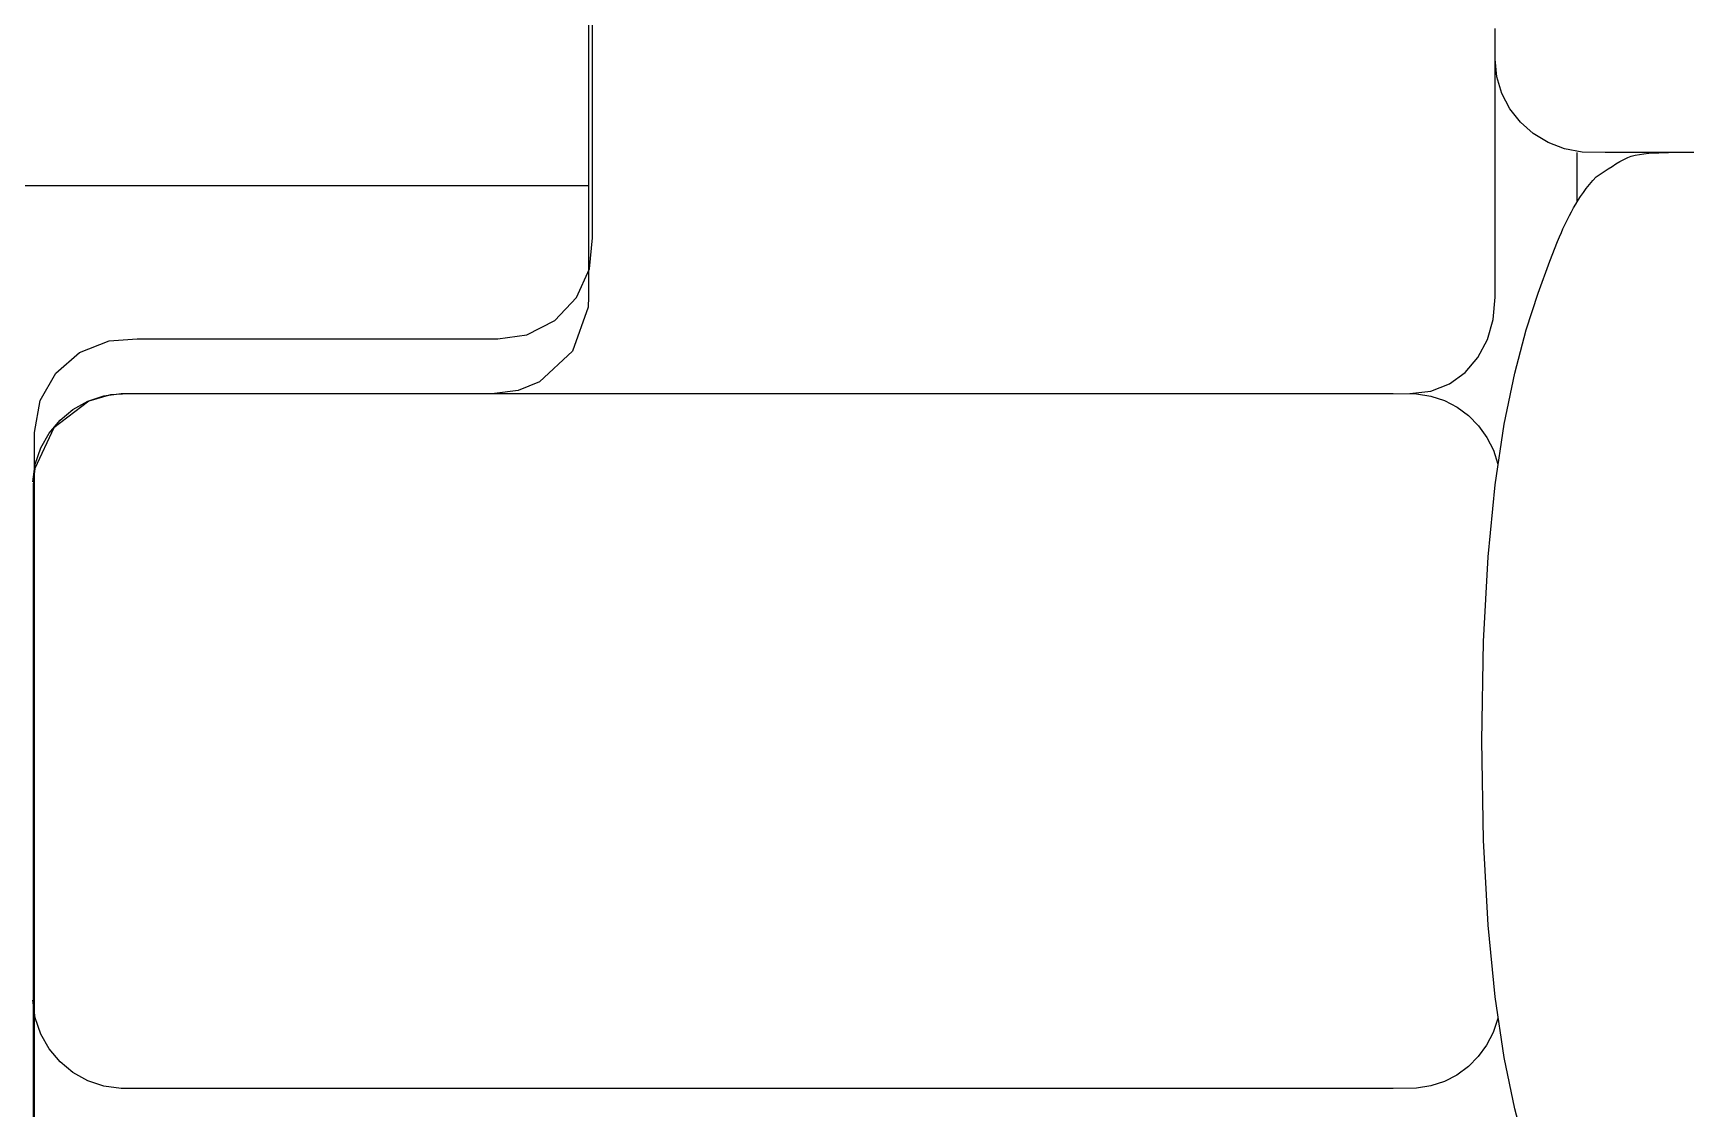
# Model space of a CAD drawing. Extents: x 1 to 47.7, y 0.2 to 35.
# Drawn here: x 34.958 to 35.488, y 18.517 to 18.862 of the extents above; entities that cross this region are included whole.
import ezdxf

# ---------------------------------------------------------------- set-up
doc = ezdxf.new("R2010")
doc.units = 0
doc.header["$MEASUREMENT"] = 0
for name, color, linetype in [('5_1___24__TARGET_LEDS___12', 7, 'CONTINUOUS'), ('6_1__EMPTY_IO_BOARD_POSITI', 7, 'CONTINUOUS'), ('6_2___8__INDEPENDENT_INPUT', 7, 'CONTINUOUS'), ('6_3___8__OPTOISO_INDEPENDE', 7, 'CONTINUOUS'), ('6_4___24__OPTOISO_INDEPEND', 7, 'CONTINUOUS'), ('6_5___8__INDEPENDENT_INPUT', 7, 'CONTINUOUS'), ('6_6___8__INDEPENDENT_INPUT', 7, 'CONTINUOUS'), ('6_7___8__OPTOISO_INDEPENDE', 7, 'CONTINUOUS'), ('6_8___8__OPTOISO_INDEPENDE', 7, 'CONTINUOUS'), ('8_0_____DWG', 7, 'CONTINUOUS')]:
    doc.layers.add(name, color=color, linetype=linetype)

msp = doc.modelspace()

# ---------------------------------------------------------------- linework, layer by layer
at = {"layer": '5_1___24__TARGET_LEDS___12'}
for points in [[(35.13624, 18.91154), (35.13624, 18.85899), (35.13624, 18.8344), (35.13624, 18.81266), (35.13624, 18.79506), (35.13624, 18.7829), (35.13624, 18.77747), (35.13609, 18.77415), (35.13109, 18.76004), (35.12046, 18.75016), (35.11362, 18.74741), (35.10608, 18.74644)], [(35.49364, 18.82372), (35.46224, 18.82372), (35.45493, 18.82386), (35.44923, 18.82492), (35.44396, 18.82694), (35.43921, 18.82983), (35.4351, 18.83349), (35.43172, 18.8378), (35.42917, 18.84268), (35.42757, 18.84802), (35.42702, 18.85372), (35.42702, 18.8542), (35.42702, 18.85546), (35.42702, 18.85726), (35.42702, 18.85936), (35.42702, 18.86153), (35.42702, 18.86351)], [(35.39964, 18.74644), (35.4064, 18.74725), (35.41235, 18.74957), (35.41741, 18.75321), (35.42149, 18.75799), (35.4245, 18.76373), (35.42637, 18.77023), (35.42702, 18.77731), (35.42702, 18.78154), (35.42702, 18.79246), (35.42702, 18.80739), (35.42702, 18.82366), (35.42702, 18.8386), (35.42702, 18.84952), (35.42702, 18.85375)], [(35.43693, 18.50328), (35.43327, 18.5171), (35.42991, 18.53347), (35.42703, 18.55293), (35.42477, 18.576), (35.4233, 18.60321), (35.42277, 18.63507), (35.4233, 18.66693), (35.42477, 18.69413), (35.42703, 18.71719), (35.42991, 18.73665), (35.43327, 18.75303), (35.43693, 18.76684), (35.44075, 18.77863), (35.44456, 18.78891), (35.44704, 18.79523), (35.44766, 18.79673), (35.44822, 18.79805), (35.44875, 18.79925), (35.44926, 18.80036), (35.44977, 18.80142), (35.4503, 18.80248), (35.45086, 18.80357), (35.45147, 18.80474), (35.45214, 18.80598), (35.45285, 18.80721), (35.45361, 18.80844), (35.45441, 18.80967), (35.45528, 18.81091), (35.45621, 18.81217), (35.4572, 18.81345), (35.45827, 18.81477), (35.45942, 18.81599), (35.46067, 18.81679), (35.46193, 18.81761), (35.4632, 18.81846), (35.46447, 18.81929), (35.46574, 18.8201), (35.467, 18.82086), (35.46826, 18.82155), (35.4695, 18.82214), (35.47065, 18.82256), (35.47187, 18.82287), (35.47324, 18.82313), (35.47473, 18.82333), (35.47629, 18.82349), (35.47789, 18.82361), (35.47949, 18.82369), (35.48106, 18.82373), (35.48256, 18.82375)], [(35.45331, 18.80796), (35.45331, 18.82375)], [(34.95794, 18.71812), (34.95878, 18.72377), (34.96059, 18.72902), (34.96327, 18.73378), (34.96673, 18.73793), (34.97086, 18.74137), (34.97558, 18.744), (34.98076, 18.74572), (34.98632, 18.74642), (34.99907, 18.74644), (35.0384, 18.74644), (35.09721, 18.74644), (35.16724, 18.74644), (35.24023, 18.74644), (35.3079, 18.74644), (35.36199, 18.74644), (35.39423, 18.74644), (35.40173, 18.74636), (35.40639, 18.74564), (35.41077, 18.74419), (35.41481, 18.74207), (35.41846, 18.73936), (35.42165, 18.73612), (35.42432, 18.73239), (35.42642, 18.72826), (35.42789, 18.72378)], [(35.10608, 18.7464), (35.10402, 18.7464), (35.09829, 18.7464), (35.08957, 18.7464), (35.07853, 18.7464), (35.02489, 18.7464), (35.00188, 18.7464), (34.9937, 18.7464), (34.98865, 18.7464), (34.98286, 18.74605), (34.97593, 18.74404), (34.96475, 18.73548), (34.95867, 18.72245), (34.95816, 18.71872), (34.95808, 18.7168), (34.95807, 18.71437), (34.95807, 18.70961), (34.95807, 18.70212), (34.95807, 18.69196), (34.95807, 18.67918), (34.95807, 18.66384), (34.95807, 18.646), (34.95807, 18.6257), (34.95807, 18.60301), (34.95807, 18.57799), (34.95807, 18.55068), (34.95807, 18.52115), (34.95807, 18.48944)], [(35.42789, 18.54601), (35.42639, 18.54157), (35.42427, 18.53748), (35.42159, 18.5338), (35.4184, 18.53058), (35.41475, 18.5279), (35.41072, 18.52581), (35.40636, 18.52438), (35.40172, 18.52366), (35.39423, 18.52359), (35.36199, 18.52359), (35.3079, 18.52359), (35.24023, 18.52359), (35.16724, 18.52359), (35.09721, 18.52359), (35.0384, 18.52359), (34.99907, 18.52359), (34.98632, 18.5236), (34.98076, 18.5243), (34.97558, 18.52603), (34.97086, 18.52866), (34.96673, 18.5321), (34.96327, 18.53626), (34.96059, 18.54101), (34.95878, 18.54627), (34.95794, 18.55192)]]:
    msp.add_lwpolyline(points, dxfattribs=at)
at = {"layer": '6_1__EMPTY_IO_BOARD_POSITI'}
msp.add_lwpolyline([(34.95848, 18.47917), (34.95848, 18.52551), (34.95848, 18.56762), (34.95848, 18.60535), (34.95848, 18.63855), (34.95848, 18.66706), (34.95848, 18.69073), (34.95848, 18.7094), (34.95848, 18.72293), (34.95848, 18.73116), (34.95848, 18.73394), (34.96031, 18.74423), (34.96536, 18.753), (34.97296, 18.75958), (34.98246, 18.76333), (34.99143, 18.76394), (35.00122, 18.76394), (35.01608, 18.76394), (35.05356, 18.76394), (35.07242, 18.76394), (35.08889, 18.76394), (35.10109, 18.76394), (35.10714, 18.76394), (35.11638, 18.7653), (35.1254, 18.76992), (35.13234, 18.7772), (35.13654, 18.78647), (35.13748, 18.79637), (35.13748, 18.80215), (35.13748, 18.81089), (35.13748, 18.82218), (35.13748, 18.83559), (35.13748, 18.86707)], dxfattribs=at)
at = {"layer": '6_2___8__INDEPENDENT_INPUT'}
for points in [[(35.13624, 18.91154), (35.13624, 18.85899), (35.13624, 18.8344), (35.13624, 18.81266), (35.13624, 18.79506), (35.13624, 18.7829), (35.13624, 18.77747), (35.13609, 18.77415), (35.13109, 18.76004), (35.12046, 18.75016), (35.11362, 18.74741), (35.10608, 18.74644)], [(35.49364, 18.82372), (35.46224, 18.82372), (35.45493, 18.82386), (35.44923, 18.82492), (35.44396, 18.82694), (35.43921, 18.82983), (35.4351, 18.83349), (35.43172, 18.8378), (35.42917, 18.84268), (35.42757, 18.84802), (35.42702, 18.85372), (35.42702, 18.8542), (35.42702, 18.85546), (35.42702, 18.85726), (35.42702, 18.85936), (35.42702, 18.86153), (35.42702, 18.86351)], [(35.39964, 18.74644), (35.4064, 18.74725), (35.41235, 18.74957), (35.41741, 18.75321), (35.42149, 18.75799), (35.4245, 18.76373), (35.42637, 18.77023), (35.42702, 18.77731), (35.42702, 18.78154), (35.42702, 18.79246), (35.42702, 18.80739), (35.42702, 18.82366), (35.42702, 18.8386), (35.42702, 18.84952), (35.42702, 18.85375)], [(35.43693, 18.50328), (35.43327, 18.5171), (35.42991, 18.53347), (35.42703, 18.55293), (35.42477, 18.576), (35.4233, 18.60321), (35.42277, 18.63507), (35.4233, 18.66693), (35.42477, 18.69413), (35.42703, 18.71719), (35.42991, 18.73665), (35.43327, 18.75303), (35.43693, 18.76684), (35.44075, 18.77863), (35.44456, 18.78891), (35.44704, 18.79523), (35.44766, 18.79673), (35.44822, 18.79805), (35.44875, 18.79925), (35.44926, 18.80036), (35.44977, 18.80142), (35.4503, 18.80248), (35.45086, 18.80357), (35.45147, 18.80474), (35.45214, 18.80598), (35.45285, 18.80721), (35.45361, 18.80844), (35.45441, 18.80967), (35.45528, 18.81091), (35.45621, 18.81217), (35.4572, 18.81345), (35.45827, 18.81477), (35.45942, 18.81599), (35.46067, 18.81679), (35.46193, 18.81761), (35.4632, 18.81846), (35.46447, 18.81929), (35.46574, 18.8201), (35.467, 18.82086), (35.46826, 18.82155), (35.4695, 18.82214), (35.47065, 18.82256), (35.47187, 18.82287), (35.47324, 18.82313), (35.47473, 18.82333), (35.47629, 18.82349), (35.47789, 18.82361), (35.47949, 18.82369), (35.48106, 18.82373), (35.48256, 18.82375)], [(35.45331, 18.80796), (35.45331, 18.82375)], [(34.95794, 18.71812), (34.95878, 18.72377), (34.96059, 18.72902), (34.96327, 18.73378), (34.96673, 18.73793), (34.97086, 18.74137), (34.97558, 18.744), (34.98076, 18.74572), (34.98632, 18.74642), (34.99907, 18.74644), (35.0384, 18.74644), (35.09721, 18.74644), (35.16724, 18.74644), (35.24023, 18.74644), (35.3079, 18.74644), (35.36199, 18.74644), (35.39423, 18.74644), (35.40173, 18.74636), (35.40639, 18.74564), (35.41077, 18.74419), (35.41481, 18.74207), (35.41846, 18.73936), (35.42165, 18.73612), (35.42432, 18.73239), (35.42642, 18.72826), (35.42789, 18.72378)], [(35.10608, 18.7464), (35.10402, 18.7464), (35.09829, 18.7464), (35.08957, 18.7464), (35.07853, 18.7464), (35.02489, 18.7464), (35.00188, 18.7464), (34.9937, 18.7464), (34.98865, 18.7464), (34.98286, 18.74605), (34.97593, 18.74404), (34.96475, 18.73548), (34.95867, 18.72245), (34.95816, 18.71872), (34.95808, 18.7168), (34.95807, 18.71437), (34.95807, 18.70961), (34.95807, 18.70212), (34.95807, 18.69196), (34.95807, 18.67918), (34.95807, 18.66384), (34.95807, 18.646), (34.95807, 18.6257), (34.95807, 18.60301), (34.95807, 18.57799), (34.95807, 18.55068), (34.95807, 18.52115), (34.95807, 18.48944)], [(35.42789, 18.54601), (35.42639, 18.54157), (35.42427, 18.53748), (35.42159, 18.5338), (35.4184, 18.53058), (35.41475, 18.5279), (35.41072, 18.52581), (35.40636, 18.52438), (35.40172, 18.52366), (35.39423, 18.52359), (35.36199, 18.52359), (35.3079, 18.52359), (35.24023, 18.52359), (35.16724, 18.52359), (35.09721, 18.52359), (35.0384, 18.52359), (34.99907, 18.52359), (34.98632, 18.5236), (34.98076, 18.5243), (34.97558, 18.52603), (34.97086, 18.52866), (34.96673, 18.5321), (34.96327, 18.53626), (34.96059, 18.54101), (34.95878, 18.54627), (34.95794, 18.55192)]]:
    msp.add_lwpolyline(points, dxfattribs=at)
at = {"layer": '6_3___8__OPTOISO_INDEPENDE'}
for points in [[(35.13624, 18.91154), (35.13624, 18.85899), (35.13624, 18.8344), (35.13624, 18.81266), (35.13624, 18.79506), (35.13624, 18.7829), (35.13624, 18.77747), (35.13609, 18.77415), (35.13109, 18.76004), (35.12046, 18.75016), (35.11362, 18.74741), (35.10608, 18.74644)], [(35.49364, 18.82372), (35.46224, 18.82372), (35.45493, 18.82386), (35.44923, 18.82492), (35.44396, 18.82694), (35.43921, 18.82983), (35.4351, 18.83349), (35.43172, 18.8378), (35.42917, 18.84268), (35.42757, 18.84802), (35.42702, 18.85372), (35.42702, 18.8542), (35.42702, 18.85546), (35.42702, 18.85726), (35.42702, 18.85936), (35.42702, 18.86153), (35.42702, 18.86351)], [(35.39964, 18.74644), (35.4064, 18.74725), (35.41235, 18.74957), (35.41741, 18.75321), (35.42149, 18.75799), (35.4245, 18.76373), (35.42637, 18.77023), (35.42702, 18.77731), (35.42702, 18.78154), (35.42702, 18.79246), (35.42702, 18.80739), (35.42702, 18.82366), (35.42702, 18.8386), (35.42702, 18.84952), (35.42702, 18.85375)], [(35.43693, 18.50328), (35.43327, 18.5171), (35.42991, 18.53347), (35.42703, 18.55293), (35.42477, 18.576), (35.4233, 18.60321), (35.42277, 18.63507), (35.4233, 18.66693), (35.42477, 18.69413), (35.42703, 18.71719), (35.42991, 18.73665), (35.43327, 18.75303), (35.43693, 18.76684), (35.44075, 18.77863), (35.44456, 18.78891), (35.44704, 18.79523), (35.44766, 18.79673), (35.44822, 18.79805), (35.44875, 18.79925), (35.44926, 18.80036), (35.44977, 18.80142), (35.4503, 18.80248), (35.45086, 18.80357), (35.45147, 18.80474), (35.45214, 18.80598), (35.45285, 18.80721), (35.45361, 18.80844), (35.45441, 18.80967), (35.45528, 18.81091), (35.45621, 18.81217), (35.4572, 18.81345), (35.45827, 18.81477), (35.45942, 18.81599), (35.46067, 18.81679), (35.46193, 18.81761), (35.4632, 18.81846), (35.46447, 18.81929), (35.46574, 18.8201), (35.467, 18.82086), (35.46826, 18.82155), (35.4695, 18.82214), (35.47065, 18.82256), (35.47187, 18.82287), (35.47324, 18.82313), (35.47473, 18.82333), (35.47629, 18.82349), (35.47789, 18.82361), (35.47949, 18.82369), (35.48106, 18.82373), (35.48256, 18.82375)], [(35.45331, 18.80796), (35.45331, 18.82375)], [(34.95794, 18.71812), (34.95878, 18.72377), (34.96059, 18.72902), (34.96327, 18.73378), (34.96673, 18.73793), (34.97086, 18.74137), (34.97558, 18.744), (34.98076, 18.74572), (34.98632, 18.74642), (34.99907, 18.74644), (35.0384, 18.74644), (35.09721, 18.74644), (35.16724, 18.74644), (35.24023, 18.74644), (35.3079, 18.74644), (35.36199, 18.74644), (35.39423, 18.74644), (35.40173, 18.74636), (35.40639, 18.74564), (35.41077, 18.74419), (35.41481, 18.74207), (35.41846, 18.73936), (35.42165, 18.73612), (35.42432, 18.73239), (35.42642, 18.72826), (35.42789, 18.72378)], [(35.10608, 18.7464), (35.10402, 18.7464), (35.09829, 18.7464), (35.08957, 18.7464), (35.07853, 18.7464), (35.02489, 18.7464), (35.00188, 18.7464), (34.9937, 18.7464), (34.98865, 18.7464), (34.98286, 18.74605), (34.97593, 18.74404), (34.96475, 18.73548), (34.95867, 18.72245), (34.95816, 18.71872), (34.95808, 18.7168), (34.95807, 18.71437), (34.95807, 18.70961), (34.95807, 18.70212), (34.95807, 18.69196), (34.95807, 18.67918), (34.95807, 18.66384), (34.95807, 18.646), (34.95807, 18.6257), (34.95807, 18.60301), (34.95807, 18.57799), (34.95807, 18.55068), (34.95807, 18.52115), (34.95807, 18.48944)], [(35.42789, 18.54601), (35.42639, 18.54157), (35.42427, 18.53748), (35.42159, 18.5338), (35.4184, 18.53058), (35.41475, 18.5279), (35.41072, 18.52581), (35.40636, 18.52438), (35.40172, 18.52366), (35.39423, 18.52359), (35.36199, 18.52359), (35.3079, 18.52359), (35.24023, 18.52359), (35.16724, 18.52359), (35.09721, 18.52359), (35.0384, 18.52359), (34.99907, 18.52359), (34.98632, 18.5236), (34.98076, 18.5243), (34.97558, 18.52603), (34.97086, 18.52866), (34.96673, 18.5321), (34.96327, 18.53626), (34.96059, 18.54101), (34.95878, 18.54627), (34.95794, 18.55192)]]:
    msp.add_lwpolyline(points, dxfattribs=at)
at = {"layer": '6_4___24__OPTOISO_INDEPEND'}
for points in [[(35.13624, 18.91154), (35.13624, 18.85899), (35.13624, 18.8344), (35.13624, 18.81266), (35.13624, 18.79506), (35.13624, 18.7829), (35.13624, 18.77747), (35.13609, 18.77415), (35.13109, 18.76004), (35.12046, 18.75016), (35.11362, 18.74741), (35.10608, 18.74644)], [(35.49364, 18.82372), (35.46224, 18.82372), (35.45493, 18.82386), (35.44923, 18.82492), (35.44396, 18.82694), (35.43921, 18.82983), (35.4351, 18.83349), (35.43172, 18.8378), (35.42917, 18.84268), (35.42757, 18.84802), (35.42702, 18.85372), (35.42702, 18.8542), (35.42702, 18.85546), (35.42702, 18.85726), (35.42702, 18.85936), (35.42702, 18.86153), (35.42702, 18.86351)], [(35.39964, 18.74644), (35.4064, 18.74725), (35.41235, 18.74957), (35.41741, 18.75321), (35.42149, 18.75799), (35.4245, 18.76373), (35.42637, 18.77023), (35.42702, 18.77731), (35.42702, 18.78154), (35.42702, 18.79246), (35.42702, 18.80739), (35.42702, 18.82366), (35.42702, 18.8386), (35.42702, 18.84952), (35.42702, 18.85375)], [(35.43693, 18.50328), (35.43327, 18.5171), (35.42991, 18.53347), (35.42703, 18.55293), (35.42477, 18.576), (35.4233, 18.60321), (35.42277, 18.63507), (35.4233, 18.66693), (35.42477, 18.69413), (35.42703, 18.71719), (35.42991, 18.73665), (35.43327, 18.75303), (35.43693, 18.76684), (35.44075, 18.77863), (35.44456, 18.78891), (35.44704, 18.79523), (35.44766, 18.79673), (35.44822, 18.79805), (35.44875, 18.79925), (35.44926, 18.80036), (35.44977, 18.80142), (35.4503, 18.80248), (35.45086, 18.80357), (35.45147, 18.80474), (35.45214, 18.80598), (35.45285, 18.80721), (35.45361, 18.80844), (35.45441, 18.80967), (35.45528, 18.81091), (35.45621, 18.81217), (35.4572, 18.81345), (35.45827, 18.81477), (35.45942, 18.81599), (35.46067, 18.81679), (35.46193, 18.81761), (35.4632, 18.81846), (35.46447, 18.81929), (35.46574, 18.8201), (35.467, 18.82086), (35.46826, 18.82155), (35.4695, 18.82214), (35.47065, 18.82256), (35.47187, 18.82287), (35.47324, 18.82313), (35.47473, 18.82333), (35.47629, 18.82349), (35.47789, 18.82361), (35.47949, 18.82369), (35.48106, 18.82373), (35.48256, 18.82375)], [(35.45331, 18.80796), (35.45331, 18.82375)], [(34.95794, 18.71812), (34.95878, 18.72377), (34.96059, 18.72902), (34.96327, 18.73378), (34.96673, 18.73793), (34.97086, 18.74137), (34.97558, 18.744), (34.98076, 18.74572), (34.98632, 18.74642), (34.99907, 18.74644), (35.0384, 18.74644), (35.09721, 18.74644), (35.16724, 18.74644), (35.24023, 18.74644), (35.3079, 18.74644), (35.36199, 18.74644), (35.39423, 18.74644), (35.40173, 18.74636), (35.40639, 18.74564), (35.41077, 18.74419), (35.41481, 18.74207), (35.41846, 18.73936), (35.42165, 18.73612), (35.42432, 18.73239), (35.42642, 18.72826), (35.42789, 18.72378)], [(35.10608, 18.7464), (35.10402, 18.7464), (35.09829, 18.7464), (35.08957, 18.7464), (35.07853, 18.7464), (35.02489, 18.7464), (35.00188, 18.7464), (34.9937, 18.7464), (34.98865, 18.7464), (34.98286, 18.74605), (34.97593, 18.74404), (34.96475, 18.73548), (34.95867, 18.72245), (34.95816, 18.71872), (34.95808, 18.7168), (34.95807, 18.71437), (34.95807, 18.70961), (34.95807, 18.70212), (34.95807, 18.69196), (34.95807, 18.67918), (34.95807, 18.66384), (34.95807, 18.646), (34.95807, 18.6257), (34.95807, 18.60301), (34.95807, 18.57799), (34.95807, 18.55068), (34.95807, 18.52115), (34.95807, 18.48944)], [(35.42789, 18.54601), (35.42639, 18.54157), (35.42427, 18.53748), (35.42159, 18.5338), (35.4184, 18.53058), (35.41475, 18.5279), (35.41072, 18.52581), (35.40636, 18.52438), (35.40172, 18.52366), (35.39423, 18.52359), (35.36199, 18.52359), (35.3079, 18.52359), (35.24023, 18.52359), (35.16724, 18.52359), (35.09721, 18.52359), (35.0384, 18.52359), (34.99907, 18.52359), (34.98632, 18.5236), (34.98076, 18.5243), (34.97558, 18.52603), (34.97086, 18.52866), (34.96673, 18.5321), (34.96327, 18.53626), (34.96059, 18.54101), (34.95878, 18.54627), (34.95794, 18.55192)]]:
    msp.add_lwpolyline(points, dxfattribs=at)
at = {"layer": '6_5___8__INDEPENDENT_INPUT'}
for points in [[(35.13624, 18.91154), (35.13624, 18.85899), (35.13624, 18.8344), (35.13624, 18.81266), (35.13624, 18.79506), (35.13624, 18.7829), (35.13624, 18.77747), (35.13609, 18.77415), (35.13109, 18.76004), (35.12046, 18.75016), (35.11362, 18.74741), (35.10608, 18.74644)], [(35.49364, 18.82372), (35.46224, 18.82372), (35.45493, 18.82386), (35.44923, 18.82492), (35.44396, 18.82694), (35.43921, 18.82983), (35.4351, 18.83349), (35.43172, 18.8378), (35.42917, 18.84268), (35.42757, 18.84802), (35.42702, 18.85372), (35.42702, 18.8542), (35.42702, 18.85546), (35.42702, 18.85726), (35.42702, 18.85936), (35.42702, 18.86153), (35.42702, 18.86351)], [(35.39964, 18.74644), (35.4064, 18.74725), (35.41235, 18.74957), (35.41741, 18.75321), (35.42149, 18.75799), (35.4245, 18.76373), (35.42637, 18.77023), (35.42702, 18.77731), (35.42702, 18.78154), (35.42702, 18.79246), (35.42702, 18.80739), (35.42702, 18.82366), (35.42702, 18.8386), (35.42702, 18.84952), (35.42702, 18.85375)], [(35.43693, 18.50328), (35.43327, 18.5171), (35.42991, 18.53347), (35.42703, 18.55293), (35.42477, 18.576), (35.4233, 18.60321), (35.42277, 18.63507), (35.4233, 18.66693), (35.42477, 18.69413), (35.42703, 18.71719), (35.42991, 18.73665), (35.43327, 18.75303), (35.43693, 18.76684), (35.44075, 18.77863), (35.44456, 18.78891), (35.44704, 18.79523), (35.44766, 18.79673), (35.44822, 18.79805), (35.44875, 18.79925), (35.44926, 18.80036), (35.44977, 18.80142), (35.4503, 18.80248), (35.45086, 18.80357), (35.45147, 18.80474), (35.45214, 18.80598), (35.45285, 18.80721), (35.45361, 18.80844), (35.45441, 18.80967), (35.45528, 18.81091), (35.45621, 18.81217), (35.4572, 18.81345), (35.45827, 18.81477), (35.45942, 18.81599), (35.46067, 18.81679), (35.46193, 18.81761), (35.4632, 18.81846), (35.46447, 18.81929), (35.46574, 18.8201), (35.467, 18.82086), (35.46826, 18.82155), (35.4695, 18.82214), (35.47065, 18.82256), (35.47187, 18.82287), (35.47324, 18.82313), (35.47473, 18.82333), (35.47629, 18.82349), (35.47789, 18.82361), (35.47949, 18.82369), (35.48106, 18.82373), (35.48256, 18.82375)], [(35.45331, 18.80796), (35.45331, 18.82375)], [(34.95794, 18.71812), (34.95878, 18.72377), (34.96059, 18.72902), (34.96327, 18.73378), (34.96673, 18.73793), (34.97086, 18.74137), (34.97558, 18.744), (34.98076, 18.74572), (34.98632, 18.74642), (34.99907, 18.74644), (35.0384, 18.74644), (35.09721, 18.74644), (35.16724, 18.74644), (35.24023, 18.74644), (35.3079, 18.74644), (35.36199, 18.74644), (35.39423, 18.74644), (35.40173, 18.74636), (35.40639, 18.74564), (35.41077, 18.74419), (35.41481, 18.74207), (35.41846, 18.73936), (35.42165, 18.73612), (35.42432, 18.73239), (35.42642, 18.72826), (35.42789, 18.72378)], [(35.10608, 18.7464), (35.10402, 18.7464), (35.09829, 18.7464), (35.08957, 18.7464), (35.07853, 18.7464), (35.02489, 18.7464), (35.00188, 18.7464), (34.9937, 18.7464), (34.98865, 18.7464), (34.98286, 18.74605), (34.97593, 18.74404), (34.96475, 18.73548), (34.95867, 18.72245), (34.95816, 18.71872), (34.95808, 18.7168), (34.95807, 18.71437), (34.95807, 18.70961), (34.95807, 18.70212), (34.95807, 18.69196), (34.95807, 18.67918), (34.95807, 18.66384), (34.95807, 18.646), (34.95807, 18.6257), (34.95807, 18.60301), (34.95807, 18.57799), (34.95807, 18.55068), (34.95807, 18.52115), (34.95807, 18.48944)], [(35.42789, 18.54601), (35.42639, 18.54157), (35.42427, 18.53748), (35.42159, 18.5338), (35.4184, 18.53058), (35.41475, 18.5279), (35.41072, 18.52581), (35.40636, 18.52438), (35.40172, 18.52366), (35.39423, 18.52359), (35.36199, 18.52359), (35.3079, 18.52359), (35.24023, 18.52359), (35.16724, 18.52359), (35.09721, 18.52359), (35.0384, 18.52359), (34.99907, 18.52359), (34.98632, 18.5236), (34.98076, 18.5243), (34.97558, 18.52603), (34.97086, 18.52866), (34.96673, 18.5321), (34.96327, 18.53626), (34.96059, 18.54101), (34.95878, 18.54627), (34.95794, 18.55192)]]:
    msp.add_lwpolyline(points, dxfattribs=at)
at = {"layer": '6_6___8__INDEPENDENT_INPUT'}
for points in [[(35.13624, 18.91154), (35.13624, 18.85899), (35.13624, 18.8344), (35.13624, 18.81266), (35.13624, 18.79506), (35.13624, 18.7829), (35.13624, 18.77747), (35.13609, 18.77415), (35.13109, 18.76004), (35.12046, 18.75016), (35.11362, 18.74741), (35.10608, 18.74644)], [(35.49364, 18.82372), (35.46224, 18.82372), (35.45493, 18.82386), (35.44923, 18.82492), (35.44396, 18.82694), (35.43921, 18.82983), (35.4351, 18.83349), (35.43172, 18.8378), (35.42917, 18.84268), (35.42757, 18.84802), (35.42702, 18.85372), (35.42702, 18.8542), (35.42702, 18.85546), (35.42702, 18.85726), (35.42702, 18.85936), (35.42702, 18.86153), (35.42702, 18.86351)], [(35.39964, 18.74644), (35.4064, 18.74725), (35.41235, 18.74957), (35.41741, 18.75321), (35.42149, 18.75799), (35.4245, 18.76373), (35.42637, 18.77023), (35.42702, 18.77731), (35.42702, 18.78154), (35.42702, 18.79246), (35.42702, 18.80739), (35.42702, 18.82366), (35.42702, 18.8386), (35.42702, 18.84952), (35.42702, 18.85375)], [(35.43693, 18.50328), (35.43327, 18.5171), (35.42991, 18.53347), (35.42703, 18.55293), (35.42477, 18.576), (35.4233, 18.60321), (35.42277, 18.63507), (35.4233, 18.66693), (35.42477, 18.69413), (35.42703, 18.71719), (35.42991, 18.73665), (35.43327, 18.75303), (35.43693, 18.76684), (35.44075, 18.77863), (35.44456, 18.78891), (35.44704, 18.79523), (35.44766, 18.79673), (35.44822, 18.79805), (35.44875, 18.79925), (35.44926, 18.80036), (35.44977, 18.80142), (35.4503, 18.80248), (35.45086, 18.80357), (35.45147, 18.80474), (35.45214, 18.80598), (35.45285, 18.80721), (35.45361, 18.80844), (35.45441, 18.80967), (35.45528, 18.81091), (35.45621, 18.81217), (35.4572, 18.81345), (35.45827, 18.81477), (35.45942, 18.81599), (35.46067, 18.81679), (35.46193, 18.81761), (35.4632, 18.81846), (35.46447, 18.81929), (35.46574, 18.8201), (35.467, 18.82086), (35.46826, 18.82155), (35.4695, 18.82214), (35.47065, 18.82256), (35.47187, 18.82287), (35.47324, 18.82313), (35.47473, 18.82333), (35.47629, 18.82349), (35.47789, 18.82361), (35.47949, 18.82369), (35.48106, 18.82373), (35.48256, 18.82375)], [(35.45331, 18.80796), (35.45331, 18.82375)], [(34.95794, 18.71812), (34.95878, 18.72377), (34.96059, 18.72902), (34.96327, 18.73378), (34.96673, 18.73793), (34.97086, 18.74137), (34.97558, 18.744), (34.98076, 18.74572), (34.98632, 18.74642), (34.99907, 18.74644), (35.0384, 18.74644), (35.09721, 18.74644), (35.16724, 18.74644), (35.24023, 18.74644), (35.3079, 18.74644), (35.36199, 18.74644), (35.39423, 18.74644), (35.40173, 18.74636), (35.40639, 18.74564), (35.41077, 18.74419), (35.41481, 18.74207), (35.41846, 18.73936), (35.42165, 18.73612), (35.42432, 18.73239), (35.42642, 18.72826), (35.42789, 18.72378)], [(35.10608, 18.7464), (35.10402, 18.7464), (35.09829, 18.7464), (35.08957, 18.7464), (35.07853, 18.7464), (35.02489, 18.7464), (35.00188, 18.7464), (34.9937, 18.7464), (34.98865, 18.7464), (34.98286, 18.74605), (34.97593, 18.74404), (34.96475, 18.73548), (34.95867, 18.72245), (34.95816, 18.71872), (34.95808, 18.7168), (34.95807, 18.71437), (34.95807, 18.70961), (34.95807, 18.70212), (34.95807, 18.69196), (34.95807, 18.67918), (34.95807, 18.66384), (34.95807, 18.646), (34.95807, 18.6257), (34.95807, 18.60301), (34.95807, 18.57799), (34.95807, 18.55068), (34.95807, 18.52115), (34.95807, 18.48944)], [(35.42789, 18.54601), (35.42639, 18.54157), (35.42427, 18.53748), (35.42159, 18.5338), (35.4184, 18.53058), (35.41475, 18.5279), (35.41072, 18.52581), (35.40636, 18.52438), (35.40172, 18.52366), (35.39423, 18.52359), (35.36199, 18.52359), (35.3079, 18.52359), (35.24023, 18.52359), (35.16724, 18.52359), (35.09721, 18.52359), (35.0384, 18.52359), (34.99907, 18.52359), (34.98632, 18.5236), (34.98076, 18.5243), (34.97558, 18.52603), (34.97086, 18.52866), (34.96673, 18.5321), (34.96327, 18.53626), (34.96059, 18.54101), (34.95878, 18.54627), (34.95794, 18.55192)]]:
    msp.add_lwpolyline(points, dxfattribs=at)
at = {"layer": '6_7___8__OPTOISO_INDEPENDE'}
for points in [[(35.13624, 18.91154), (35.13624, 18.85899), (35.13624, 18.8344), (35.13624, 18.81266), (35.13624, 18.79506), (35.13624, 18.7829), (35.13624, 18.77747), (35.13609, 18.77415), (35.13109, 18.76004), (35.12046, 18.75016), (35.11362, 18.74741), (35.10608, 18.74644)], [(35.49364, 18.82372), (35.46224, 18.82372), (35.45493, 18.82386), (35.44923, 18.82492), (35.44396, 18.82694), (35.43921, 18.82983), (35.4351, 18.83349), (35.43172, 18.8378), (35.42917, 18.84268), (35.42757, 18.84802), (35.42702, 18.85372), (35.42702, 18.8542), (35.42702, 18.85546), (35.42702, 18.85726), (35.42702, 18.85936), (35.42702, 18.86153), (35.42702, 18.86351)], [(35.39964, 18.74644), (35.4064, 18.74725), (35.41235, 18.74957), (35.41741, 18.75321), (35.42149, 18.75799), (35.4245, 18.76373), (35.42637, 18.77023), (35.42702, 18.77731), (35.42702, 18.78154), (35.42702, 18.79246), (35.42702, 18.80739), (35.42702, 18.82366), (35.42702, 18.8386), (35.42702, 18.84952), (35.42702, 18.85375)], [(35.43693, 18.50328), (35.43327, 18.5171), (35.42991, 18.53347), (35.42703, 18.55293), (35.42477, 18.576), (35.4233, 18.60321), (35.42277, 18.63507), (35.4233, 18.66693), (35.42477, 18.69413), (35.42703, 18.71719), (35.42991, 18.73665), (35.43327, 18.75303), (35.43693, 18.76684), (35.44075, 18.77863), (35.44456, 18.78891), (35.44704, 18.79523), (35.44766, 18.79673), (35.44822, 18.79805), (35.44875, 18.79925), (35.44926, 18.80036), (35.44977, 18.80142), (35.4503, 18.80248), (35.45086, 18.80357), (35.45147, 18.80474), (35.45214, 18.80598), (35.45285, 18.80721), (35.45361, 18.80844), (35.45441, 18.80967), (35.45528, 18.81091), (35.45621, 18.81217), (35.4572, 18.81345), (35.45827, 18.81477), (35.45942, 18.81599), (35.46067, 18.81679), (35.46193, 18.81761), (35.4632, 18.81846), (35.46447, 18.81929), (35.46574, 18.8201), (35.467, 18.82086), (35.46826, 18.82155), (35.4695, 18.82214), (35.47065, 18.82256), (35.47187, 18.82287), (35.47324, 18.82313), (35.47473, 18.82333), (35.47629, 18.82349), (35.47789, 18.82361), (35.47949, 18.82369), (35.48106, 18.82373), (35.48256, 18.82375)], [(35.45331, 18.80796), (35.45331, 18.82375)], [(34.95794, 18.71812), (34.95878, 18.72377), (34.96059, 18.72902), (34.96327, 18.73378), (34.96673, 18.73793), (34.97086, 18.74137), (34.97558, 18.744), (34.98076, 18.74572), (34.98632, 18.74642), (34.99907, 18.74644), (35.0384, 18.74644), (35.09721, 18.74644), (35.16724, 18.74644), (35.24023, 18.74644), (35.3079, 18.74644), (35.36199, 18.74644), (35.39423, 18.74644), (35.40173, 18.74636), (35.40639, 18.74564), (35.41077, 18.74419), (35.41481, 18.74207), (35.41846, 18.73936), (35.42165, 18.73612), (35.42432, 18.73239), (35.42642, 18.72826), (35.42789, 18.72378)], [(35.10608, 18.7464), (35.10402, 18.7464), (35.09829, 18.7464), (35.08957, 18.7464), (35.07853, 18.7464), (35.02489, 18.7464), (35.00188, 18.7464), (34.9937, 18.7464), (34.98865, 18.7464), (34.98286, 18.74605), (34.97593, 18.74404), (34.96475, 18.73548), (34.95867, 18.72245), (34.95816, 18.71872), (34.95808, 18.7168), (34.95807, 18.71437), (34.95807, 18.70961), (34.95807, 18.70212), (34.95807, 18.69196), (34.95807, 18.67918), (34.95807, 18.66384), (34.95807, 18.646), (34.95807, 18.6257), (34.95807, 18.60301), (34.95807, 18.57799), (34.95807, 18.55068), (34.95807, 18.52115), (34.95807, 18.48944)], [(35.42789, 18.54601), (35.42639, 18.54157), (35.42427, 18.53748), (35.42159, 18.5338), (35.4184, 18.53058), (35.41475, 18.5279), (35.41072, 18.52581), (35.40636, 18.52438), (35.40172, 18.52366), (35.39423, 18.52359), (35.36199, 18.52359), (35.3079, 18.52359), (35.24023, 18.52359), (35.16724, 18.52359), (35.09721, 18.52359), (35.0384, 18.52359), (34.99907, 18.52359), (34.98632, 18.5236), (34.98076, 18.5243), (34.97558, 18.52603), (34.97086, 18.52866), (34.96673, 18.5321), (34.96327, 18.53626), (34.96059, 18.54101), (34.95878, 18.54627), (34.95794, 18.55192)]]:
    msp.add_lwpolyline(points, dxfattribs=at)
at = {"layer": '6_8___8__OPTOISO_INDEPENDE'}
for points in [[(35.13624, 18.91154), (35.13624, 18.85899), (35.13624, 18.8344), (35.13624, 18.81266), (35.13624, 18.79506), (35.13624, 18.7829), (35.13624, 18.77747), (35.13609, 18.77415), (35.13109, 18.76004), (35.12046, 18.75016), (35.11362, 18.74741), (35.10608, 18.74644)], [(35.49364, 18.82372), (35.46224, 18.82372), (35.45493, 18.82386), (35.44923, 18.82492), (35.44396, 18.82694), (35.43921, 18.82983), (35.4351, 18.83349), (35.43172, 18.8378), (35.42917, 18.84268), (35.42757, 18.84802), (35.42702, 18.85372), (35.42702, 18.8542), (35.42702, 18.85546), (35.42702, 18.85726), (35.42702, 18.85936), (35.42702, 18.86153), (35.42702, 18.86351)], [(35.39964, 18.74644), (35.4064, 18.74725), (35.41235, 18.74957), (35.41741, 18.75321), (35.42149, 18.75799), (35.4245, 18.76373), (35.42637, 18.77023), (35.42702, 18.77731), (35.42702, 18.78154), (35.42702, 18.79246), (35.42702, 18.80739), (35.42702, 18.82366), (35.42702, 18.8386), (35.42702, 18.84952), (35.42702, 18.85375)], [(35.43693, 18.50328), (35.43327, 18.5171), (35.42991, 18.53347), (35.42703, 18.55293), (35.42477, 18.576), (35.4233, 18.60321), (35.42277, 18.63507), (35.4233, 18.66693), (35.42477, 18.69413), (35.42703, 18.71719), (35.42991, 18.73665), (35.43327, 18.75303), (35.43693, 18.76684), (35.44075, 18.77863), (35.44456, 18.78891), (35.44704, 18.79523), (35.44766, 18.79673), (35.44822, 18.79805), (35.44875, 18.79925), (35.44926, 18.80036), (35.44977, 18.80142), (35.4503, 18.80248), (35.45086, 18.80357), (35.45147, 18.80474), (35.45214, 18.80598), (35.45285, 18.80721), (35.45361, 18.80844), (35.45441, 18.80967), (35.45528, 18.81091), (35.45621, 18.81217), (35.4572, 18.81345), (35.45827, 18.81477), (35.45942, 18.81599), (35.46067, 18.81679), (35.46193, 18.81761), (35.4632, 18.81846), (35.46447, 18.81929), (35.46574, 18.8201), (35.467, 18.82086), (35.46826, 18.82155), (35.4695, 18.82214), (35.47065, 18.82256), (35.47187, 18.82287), (35.47324, 18.82313), (35.47473, 18.82333), (35.47629, 18.82349), (35.47789, 18.82361), (35.47949, 18.82369), (35.48106, 18.82373), (35.48256, 18.82375)], [(35.45331, 18.80796), (35.45331, 18.82375)], [(34.95794, 18.71812), (34.95878, 18.72377), (34.96059, 18.72902), (34.96327, 18.73378), (34.96673, 18.73793), (34.97086, 18.74137), (34.97558, 18.744), (34.98076, 18.74572), (34.98632, 18.74642), (34.99907, 18.74644), (35.0384, 18.74644), (35.09721, 18.74644), (35.16724, 18.74644), (35.24023, 18.74644), (35.3079, 18.74644), (35.36199, 18.74644), (35.39423, 18.74644), (35.40173, 18.74636), (35.40639, 18.74564), (35.41077, 18.74419), (35.41481, 18.74207), (35.41846, 18.73936), (35.42165, 18.73612), (35.42432, 18.73239), (35.42642, 18.72826), (35.42789, 18.72378)], [(35.10608, 18.7464), (35.10402, 18.7464), (35.09829, 18.7464), (35.08957, 18.7464), (35.07853, 18.7464), (35.02489, 18.7464), (35.00188, 18.7464), (34.9937, 18.7464), (34.98865, 18.7464), (34.98286, 18.74605), (34.97593, 18.74404), (34.96475, 18.73548), (34.95867, 18.72245), (34.95816, 18.71872), (34.95808, 18.7168), (34.95807, 18.71437), (34.95807, 18.70961), (34.95807, 18.70212), (34.95807, 18.69196), (34.95807, 18.67918), (34.95807, 18.66384), (34.95807, 18.646), (34.95807, 18.6257), (34.95807, 18.60301), (34.95807, 18.57799), (34.95807, 18.55068), (34.95807, 18.52115), (34.95807, 18.48944)], [(35.42789, 18.54601), (35.42639, 18.54157), (35.42427, 18.53748), (35.42159, 18.5338), (35.4184, 18.53058), (35.41475, 18.5279), (35.41072, 18.52581), (35.40636, 18.52438), (35.40172, 18.52366), (35.39423, 18.52359), (35.36199, 18.52359), (35.3079, 18.52359), (35.24023, 18.52359), (35.16724, 18.52359), (35.09721, 18.52359), (35.0384, 18.52359), (34.99907, 18.52359), (34.98632, 18.5236), (34.98076, 18.5243), (34.97558, 18.52603), (34.97086, 18.52866), (34.96673, 18.5321), (34.96327, 18.53626), (34.96059, 18.54101), (34.95878, 18.54627), (34.95794, 18.55192)]]:
    msp.add_lwpolyline(points, dxfattribs=at)
at = {"layer": '8_0_____DWG'}
msp.add_lwpolyline([(34.54846, 18.81321), (35.13624, 18.81321)], dxfattribs=at)

doc.saveas('drawing.dxf')
